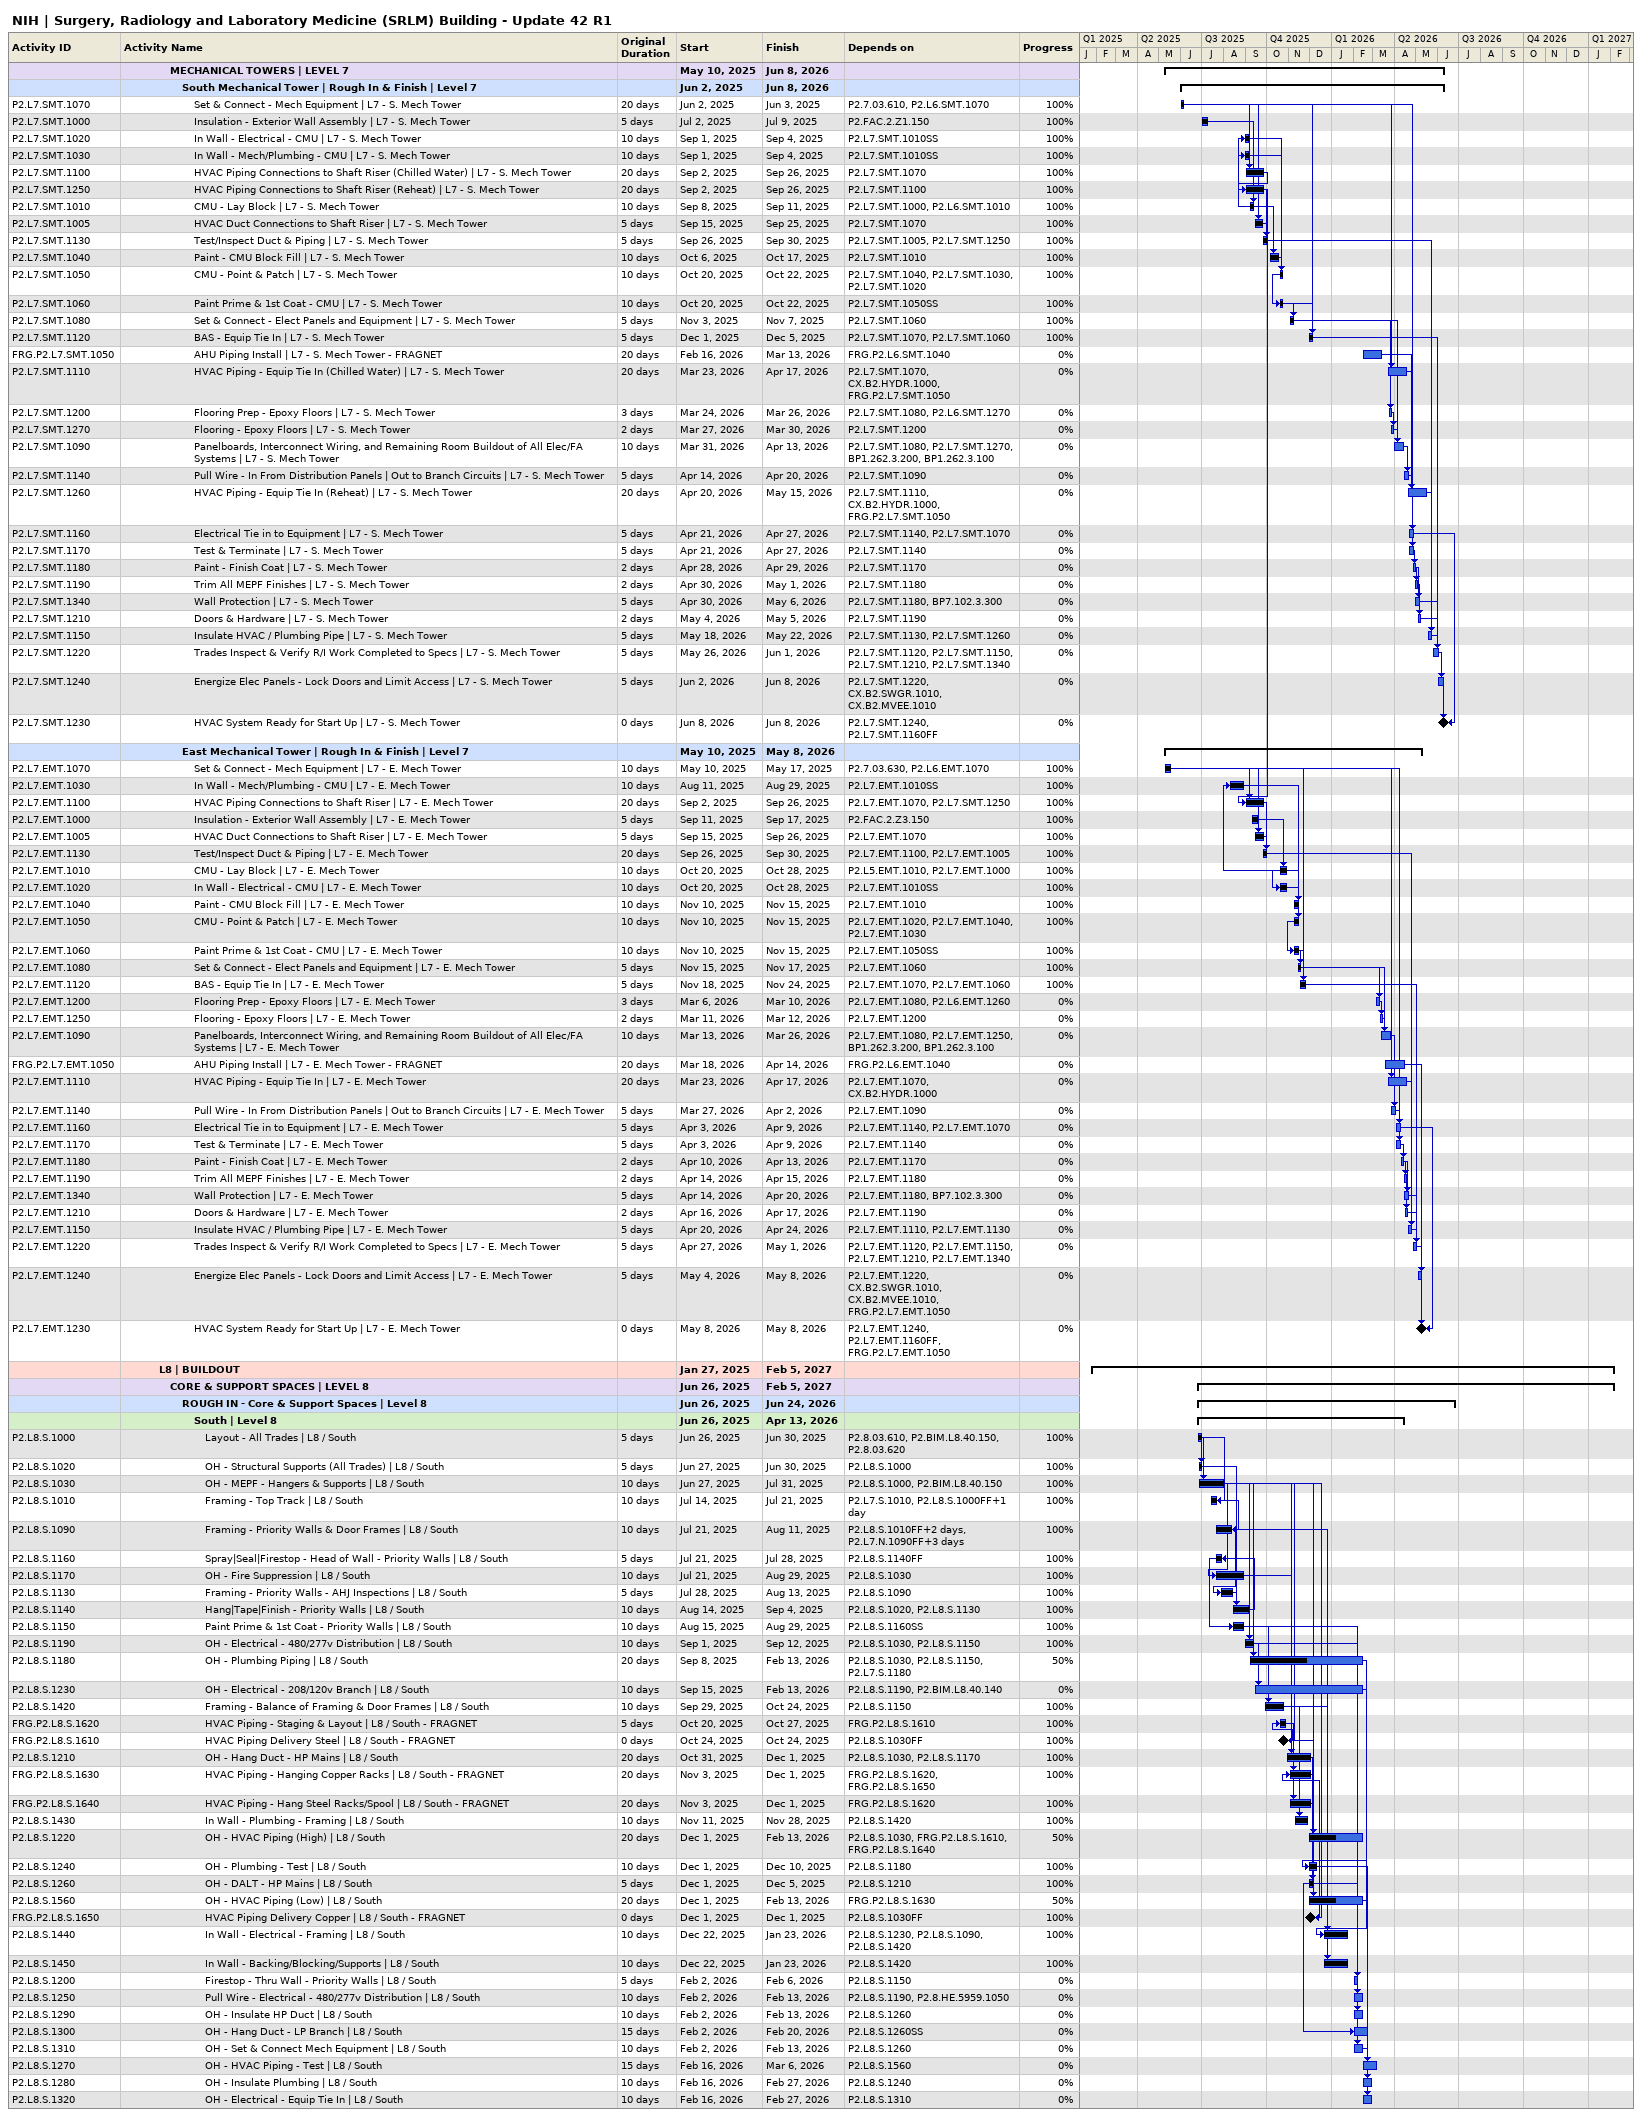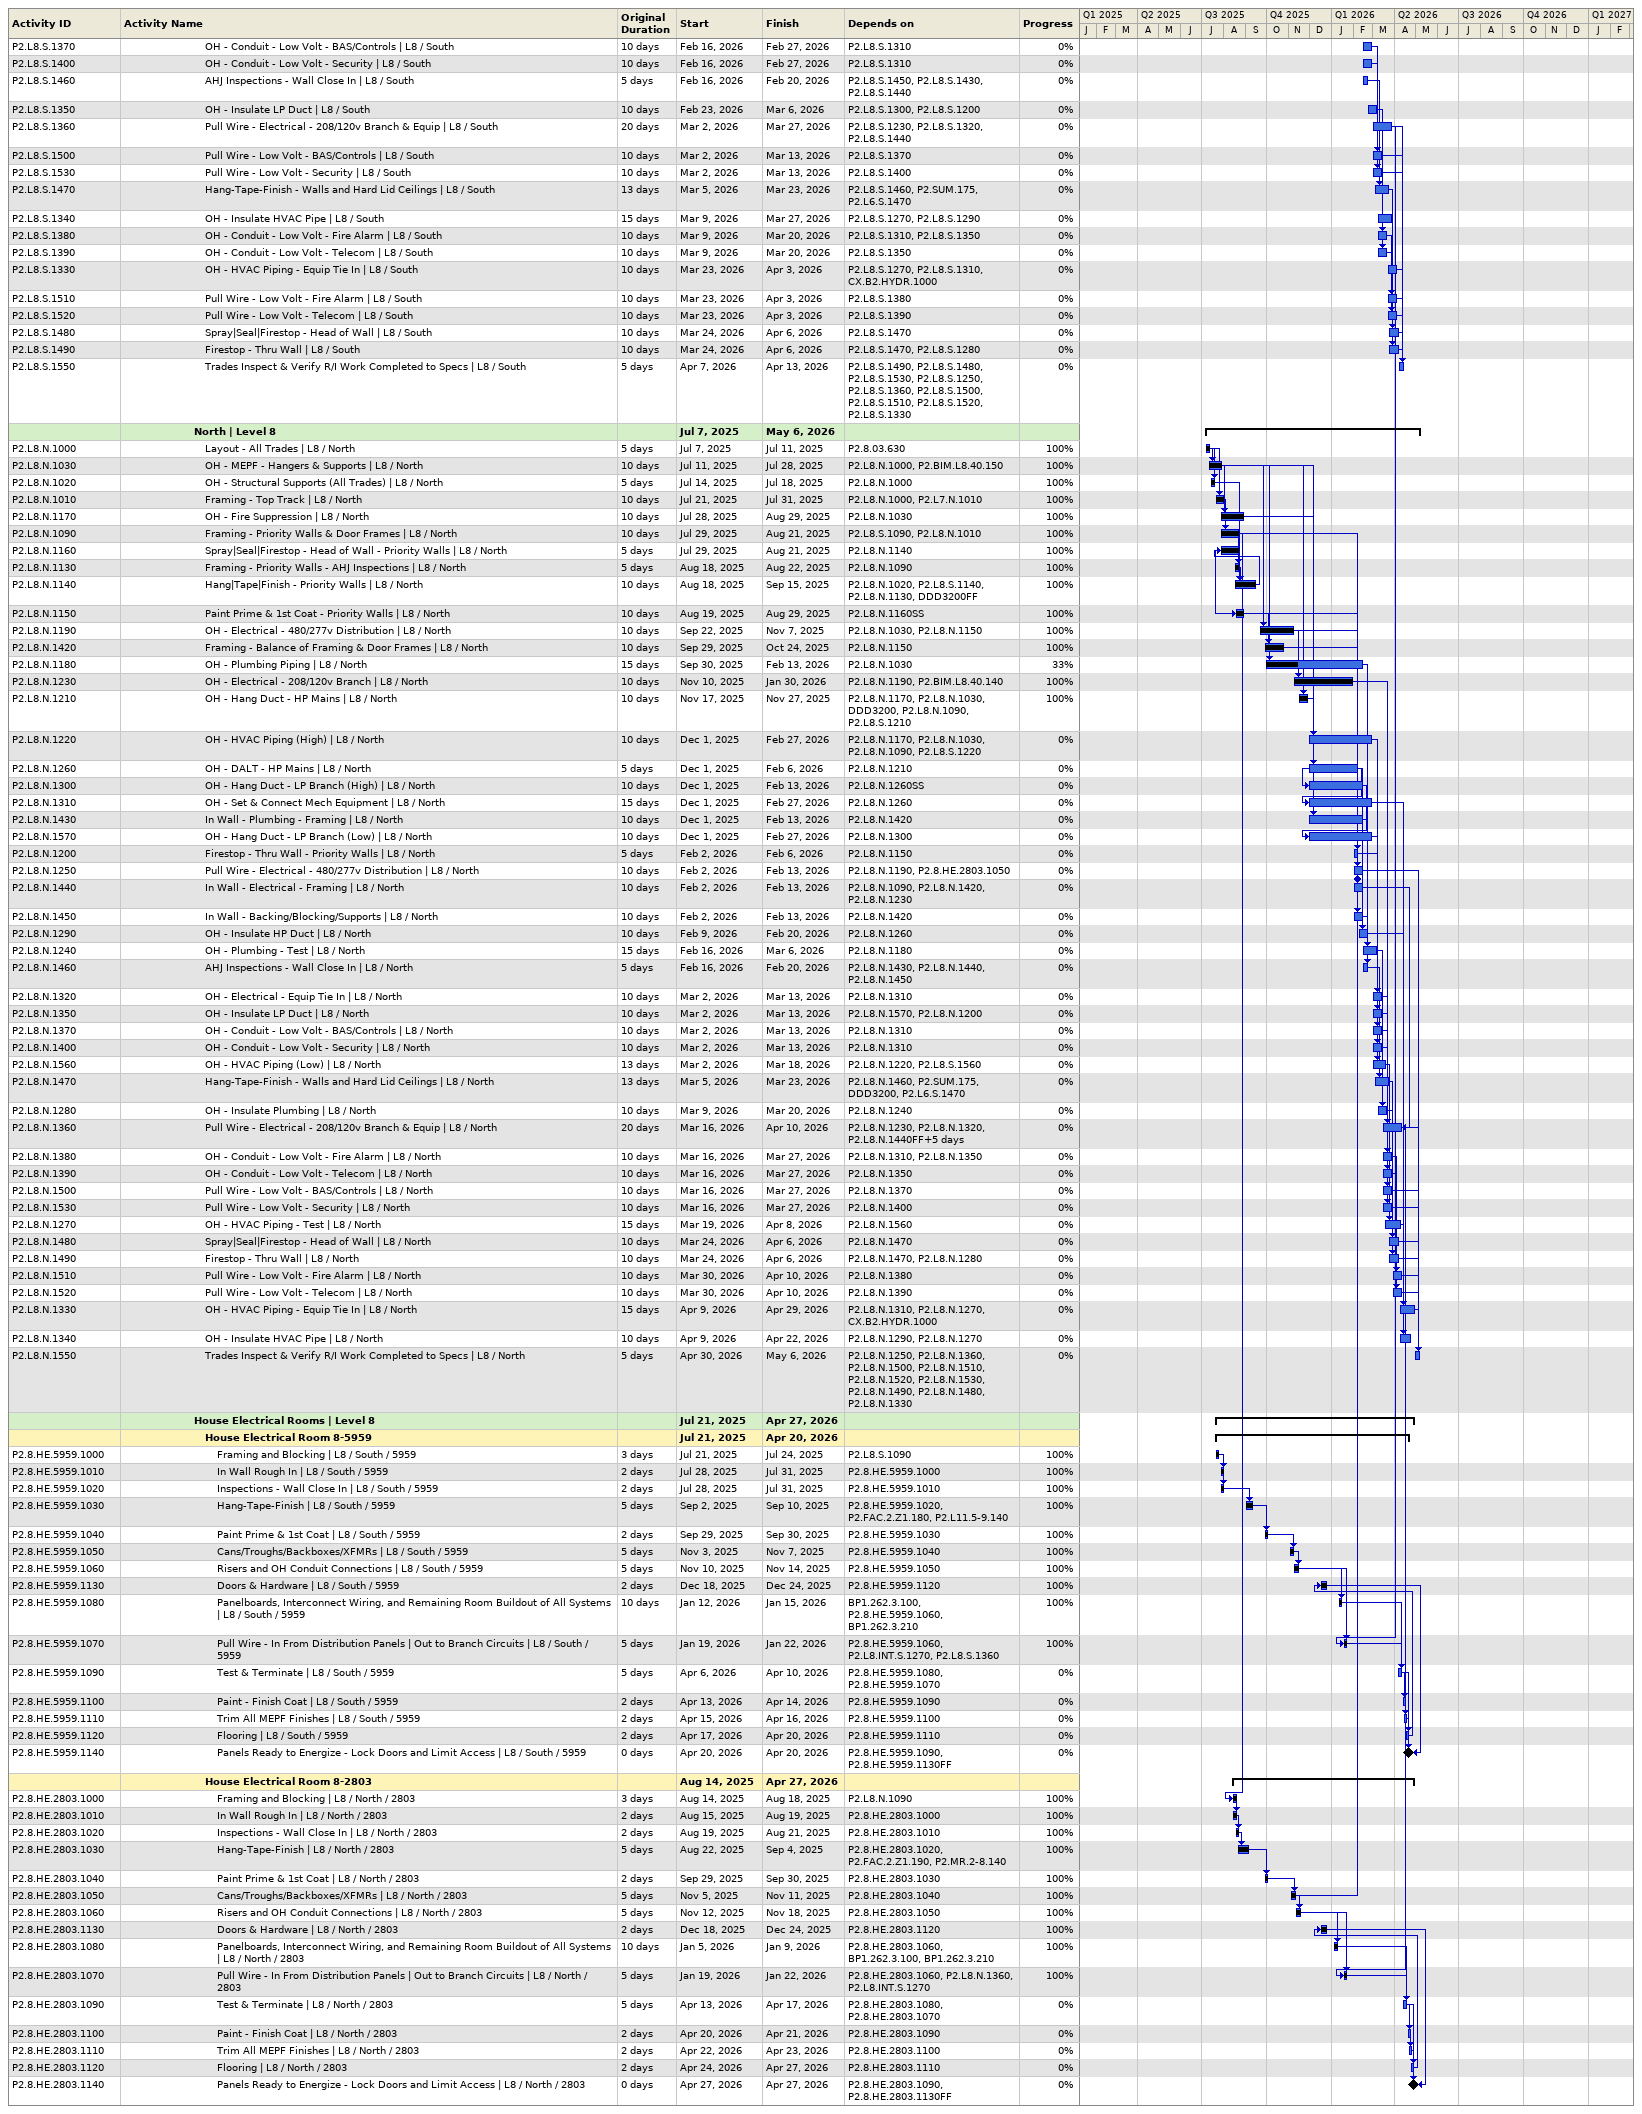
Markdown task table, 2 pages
NIH | Surgery, Radiology and Laboratory Medicine (SRLM) Building - Update 42 R1

| ID | Level | Task | Original duration | Start | Finish | Predecessors | % complete |
|---|---|---|---|---|---|---|---|
|  | 5 | **MECHANICAL TOWERS \| LEVEL 7** |  | 2025-05-10 | 2026-06-08 |  |  |
|  | 6 | **South Mechanical Tower \| Rough In & Finish \| Level 7** |  | 2025-06-02 | 2026-06-08 |  |  |
| P2.L7.SMT.1070 | 7 | Set & Connect - Mech Equipment \| L7 - S. Mech Tower | 20d | 2025-06-02 | 2025-06-03 | P2.7.03.610, P2.L6.SMT.1070 | 100 |
| P2.L7.SMT.1000 | 7 | Insulation - Exterior Wall Assembly \| L7 - S. Mech Tower | 5d | 2025-07-02 | 2025-07-09 | P2.FAC.2.Z1.150 | 100 |
| P2.L7.SMT.1020 | 7 | In Wall - Electrical - CMU \| L7 - S. Mech Tower | 10d | 2025-09-01 | 2025-09-04 | P2.L7.SMT.1010SS | 100 |
| P2.L7.SMT.1030 | 7 | In Wall - Mech/Plumbing - CMU \| L7 - S. Mech Tower | 10d | 2025-09-01 | 2025-09-04 | P2.L7.SMT.1010SS | 100 |
| P2.L7.SMT.1100 | 7 | HVAC Piping Connections to Shaft Riser (Chilled Water) \| L7 - S. Mech Tower | 20d | 2025-09-02 | 2025-09-26 | P2.L7.SMT.1070 | 100 |
| P2.L7.SMT.1250 | 7 | HVAC Piping Connections to Shaft Riser (Reheat) \| L7 - S. Mech Tower | 20d | 2025-09-02 | 2025-09-26 | P2.L7.SMT.1100 | 100 |
| P2.L7.SMT.1010 | 7 | CMU - Lay Block \| L7 - S. Mech Tower | 10d | 2025-09-08 | 2025-09-11 | P2.L7.SMT.1000, P2.L6.SMT.1010 | 100 |
| P2.L7.SMT.1005 | 7 | HVAC Duct Connections to Shaft Riser \| L7 - S. Mech Tower | 5d | 2025-09-15 | 2025-09-25 | P2.L7.SMT.1070 | 100 |
| P2.L7.SMT.1130 | 7 | Test/Inspect Duct & Piping \| L7 - S. Mech Tower | 5d | 2025-09-26 | 2025-09-30 | P2.L7.SMT.1005, P2.L7.SMT.1250 | 100 |
| P2.L7.SMT.1040 | 7 | Paint - CMU Block Fill \| L7 - S. Mech Tower | 10d | 2025-10-06 | 2025-10-17 | P2.L7.SMT.1010 | 100 |
| P2.L7.SMT.1050 | 7 | CMU - Point & Patch \| L7 - S. Mech Tower | 10d | 2025-10-20 | 2025-10-22 | P2.L7.SMT.1040, P2.L7.SMT.1030, P2.L7.SMT.1020 | 100 |
| P2.L7.SMT.1060 | 7 | Paint Prime & 1st Coat - CMU \| L7 - S. Mech Tower | 10d | 2025-10-20 | 2025-10-22 | P2.L7.SMT.1050SS | 100 |
| P2.L7.SMT.1080 | 7 | Set & Connect - Elect Panels and Equipment \| L7 - S. Mech Tower | 5d | 2025-11-03 | 2025-11-07 | P2.L7.SMT.1060 | 100 |
| P2.L7.SMT.1120 | 7 | BAS - Equip Tie In \| L7 - S. Mech Tower | 5d | 2025-12-01 | 2025-12-05 | P2.L7.SMT.1070, P2.L7.SMT.1060 | 100 |
| FRG.P2.L7.SMT.1050 | 7 | AHU Piping Install \| L7 - S. Mech Tower - FRAGNET | 20d | 2026-02-16 | 2026-03-13 | FRG.P2.L6.SMT.1040 | 0 |
| P2.L7.SMT.1110 | 7 | HVAC Piping - Equip Tie In (Chilled Water) \| L7 - S. Mech Tower | 20d | 2026-03-23 | 2026-04-17 | P2.L7.SMT.1070, CX.B2.HYDR.1000, FRG.P2.L7.SMT.1050 | 0 |
| P2.L7.SMT.1200 | 7 | Flooring Prep - Epoxy Floors \| L7 - S. Mech Tower | 3d | 2026-03-24 | 2026-03-26 | P2.L7.SMT.1080, P2.L6.SMT.1270 | 0 |
| P2.L7.SMT.1270 | 7 | Flooring - Epoxy Floors \| L7 - S. Mech Tower | 2d | 2026-03-27 | 2026-03-30 | P2.L7.SMT.1200 | 0 |
| P2.L7.SMT.1090 | 7 | Panelboards, Interconnect Wiring, and Remaining Room Buildout of All Elec/FA Systems \| L7 - S. Mech Tower | 10d | 2026-03-31 | 2026-04-13 | P2.L7.SMT.1080, P2.L7.SMT.1270, BP1.262.3.200, BP1.262.3.100 | 0 |
| P2.L7.SMT.1140 | 7 | Pull Wire - In From Distribution Panels \| Out to Branch Circuits \| L7 - S. Mech Tower | 5d | 2026-04-14 | 2026-04-20 | P2.L7.SMT.1090 | 0 |
| P2.L7.SMT.1260 | 7 | HVAC Piping - Equip Tie In (Reheat) \| L7 - S. Mech Tower | 20d | 2026-04-20 | 2026-05-15 | P2.L7.SMT.1110, CX.B2.HYDR.1000, FRG.P2.L7.SMT.1050 | 0 |
| P2.L7.SMT.1160 | 7 | Electrical Tie in to Equipment \| L7 - S. Mech Tower | 5d | 2026-04-21 | 2026-04-27 | P2.L7.SMT.1140, P2.L7.SMT.1070 | 0 |
| P2.L7.SMT.1170 | 7 | Test & Terminate \| L7 - S. Mech Tower | 5d | 2026-04-21 | 2026-04-27 | P2.L7.SMT.1140 | 0 |
| P2.L7.SMT.1180 | 7 | Paint - Finish Coat \| L7 - S. Mech Tower | 2d | 2026-04-28 | 2026-04-29 | P2.L7.SMT.1170 | 0 |
| P2.L7.SMT.1190 | 7 | Trim All MEPF Finishes \| L7 - S. Mech Tower | 2d | 2026-04-30 | 2026-05-01 | P2.L7.SMT.1180 | 0 |
| P2.L7.SMT.1340 | 7 | Wall Protection \| L7 - S. Mech Tower | 5d | 2026-04-30 | 2026-05-06 | P2.L7.SMT.1180, BP7.102.3.300 | 0 |
| P2.L7.SMT.1210 | 7 | Doors & Hardware \| L7 - S. Mech Tower | 2d | 2026-05-04 | 2026-05-05 | P2.L7.SMT.1190 | 0 |
| P2.L7.SMT.1150 | 7 | Insulate HVAC / Plumbing Pipe \| L7 - S. Mech Tower | 5d | 2026-05-18 | 2026-05-22 | P2.L7.SMT.1130, P2.L7.SMT.1260 | 0 |
| P2.L7.SMT.1220 | 7 | Trades Inspect & Verify R/I Work Completed to Specs \| L7 - S. Mech Tower | 5d | 2026-05-26 | 2026-06-01 | P2.L7.SMT.1120, P2.L7.SMT.1150, P2.L7.SMT.1210, P2.L7.SMT.1340 | 0 |
| P2.L7.SMT.1240 | 7 | Energize Elec Panels - Lock Doors and Limit Access \| L7 - S. Mech Tower | 5d | 2026-06-02 | 2026-06-08 | P2.L7.SMT.1220, CX.B2.SWGR.1010, CX.B2.MVEE.1010 | 0 |
| P2.L7.SMT.1230 | 7 | HVAC System Ready for Start Up \| L7 - S. Mech Tower | 0d | 2026-06-08 | 2026-06-08 | P2.L7.SMT.1240, P2.L7.SMT.1160FF | 0 |
|  | 6 | **East Mechanical Tower \| Rough In & Finish \| Level 7** |  | 2025-05-10 | 2026-05-08 |  |  |
| P2.L7.EMT.1070 | 7 | Set & Connect - Mech Equipment \| L7 - E. Mech Tower | 10d | 2025-05-10 | 2025-05-17 | P2.7.03.630, P2.L6.EMT.1070 | 100 |
| P2.L7.EMT.1030 | 7 | In Wall - Mech/Plumbing - CMU \| L7 - E. Mech Tower | 10d | 2025-08-11 | 2025-08-29 | P2.L7.EMT.1010SS | 100 |
| P2.L7.EMT.1100 | 7 | HVAC Piping Connections to Shaft Riser \| L7 - E. Mech Tower | 20d | 2025-09-02 | 2025-09-26 | P2.L7.EMT.1070, P2.L7.SMT.1250 | 100 |
| P2.L7.EMT.1000 | 7 | Insulation - Exterior Wall Assembly \| L7 - E. Mech Tower | 5d | 2025-09-11 | 2025-09-17 | P2.FAC.2.Z3.150 | 100 |
| P2.L7.EMT.1005 | 7 | HVAC Duct Connections to Shaft Riser \| L7 - E. Mech Tower | 5d | 2025-09-15 | 2025-09-26 | P2.L7.EMT.1070 | 100 |
| P2.L7.EMT.1130 | 7 | Test/Inspect Duct & Piping \| L7 - E. Mech Tower | 20d | 2025-09-26 | 2025-09-30 | P2.L7.EMT.1100, P2.L7.EMT.1005 | 100 |
| P2.L7.EMT.1010 | 7 | CMU - Lay Block \| L7 - E. Mech Tower | 10d | 2025-10-20 | 2025-10-28 | P2.L5.EMT.1010, P2.L7.EMT.1000 | 100 |
| P2.L7.EMT.1020 | 7 | In Wall - Electrical - CMU \| L7 - E. Mech Tower | 10d | 2025-10-20 | 2025-10-28 | P2.L7.EMT.1010SS | 100 |
| P2.L7.EMT.1040 | 7 | Paint - CMU Block Fill \| L7 - E. Mech Tower | 10d | 2025-11-10 | 2025-11-15 | P2.L7.EMT.1010 | 100 |
| P2.L7.EMT.1050 | 7 | CMU - Point & Patch \| L7 - E. Mech Tower | 10d | 2025-11-10 | 2025-11-15 | P2.L7.EMT.1020, P2.L7.EMT.1040, P2.L7.EMT.1030 | 100 |
| P2.L7.EMT.1060 | 7 | Paint Prime & 1st Coat - CMU \| L7 - E. Mech Tower | 10d | 2025-11-10 | 2025-11-15 | P2.L7.EMT.1050SS | 100 |
| P2.L7.EMT.1080 | 7 | Set & Connect - Elect Panels and Equipment \| L7 - E. Mech Tower | 5d | 2025-11-15 | 2025-11-17 | P2.L7.EMT.1060 | 100 |
| P2.L7.EMT.1120 | 7 | BAS - Equip Tie In \| L7 - E. Mech Tower | 5d | 2025-11-18 | 2025-11-24 | P2.L7.EMT.1070, P2.L7.EMT.1060 | 100 |
| P2.L7.EMT.1200 | 7 | Flooring Prep - Epoxy Floors \| L7 - E. Mech Tower | 3d | 2026-03-06 | 2026-03-10 | P2.L7.EMT.1080, P2.L6.EMT.1260 | 0 |
| P2.L7.EMT.1250 | 7 | Flooring - Epoxy Floors \| L7 - E. Mech Tower | 2d | 2026-03-11 | 2026-03-12 | P2.L7.EMT.1200 | 0 |
| P2.L7.EMT.1090 | 7 | Panelboards, Interconnect Wiring, and Remaining Room Buildout of All Elec/FA Systems \| L7 - E. Mech Tower | 10d | 2026-03-13 | 2026-03-26 | P2.L7.EMT.1080, P2.L7.EMT.1250, BP1.262.3.200, BP1.262.3.100 | 0 |
| FRG.P2.L7.EMT.1050 | 7 | AHU Piping Install \| L7 - E. Mech Tower - FRAGNET | 20d | 2026-03-18 | 2026-04-14 | FRG.P2.L6.EMT.1040 | 0 |
| P2.L7.EMT.1110 | 7 | HVAC Piping - Equip Tie In \| L7 - E. Mech Tower | 20d | 2026-03-23 | 2026-04-17 | P2.L7.EMT.1070, CX.B2.HYDR.1000 | 0 |
| P2.L7.EMT.1140 | 7 | Pull Wire - In From Distribution Panels \| Out to Branch Circuits \| L7 - E. Mech Tower | 5d | 2026-03-27 | 2026-04-02 | P2.L7.EMT.1090 | 0 |
| P2.L7.EMT.1160 | 7 | Electrical Tie in to Equipment \| L7 - E. Mech Tower | 5d | 2026-04-03 | 2026-04-09 | P2.L7.EMT.1140, P2.L7.EMT.1070 | 0 |
| P2.L7.EMT.1170 | 7 | Test & Terminate \| L7 - E. Mech Tower | 5d | 2026-04-03 | 2026-04-09 | P2.L7.EMT.1140 | 0 |
| P2.L7.EMT.1180 | 7 | Paint - Finish Coat \| L7 - E. Mech Tower | 2d | 2026-04-10 | 2026-04-13 | P2.L7.EMT.1170 | 0 |
| P2.L7.EMT.1190 | 7 | Trim All MEPF Finishes \| L7 - E. Mech Tower | 2d | 2026-04-14 | 2026-04-15 | P2.L7.EMT.1180 | 0 |
| P2.L7.EMT.1340 | 7 | Wall Protection \| L7 - E. Mech Tower | 5d | 2026-04-14 | 2026-04-20 | P2.L7.EMT.1180, BP7.102.3.300 | 0 |
| P2.L7.EMT.1210 | 7 | Doors & Hardware \| L7 - E. Mech Tower | 2d | 2026-04-16 | 2026-04-17 | P2.L7.EMT.1190 | 0 |
| P2.L7.EMT.1150 | 7 | Insulate HVAC / Plumbing Pipe \| L7 - E. Mech Tower | 5d | 2026-04-20 | 2026-04-24 | P2.L7.EMT.1110, P2.L7.EMT.1130 | 0 |
| P2.L7.EMT.1220 | 7 | Trades Inspect & Verify R/I Work Completed to Specs \| L7 - E. Mech Tower | 5d | 2026-04-27 | 2026-05-01 | P2.L7.EMT.1120, P2.L7.EMT.1150, P2.L7.EMT.1210, P2.L7.EMT.1340 | 0 |
| P2.L7.EMT.1240 | 7 | Energize Elec Panels - Lock Doors and Limit Access \| L7 - E. Mech Tower | 5d | 2026-05-04 | 2026-05-08 | P2.L7.EMT.1220, CX.B2.SWGR.1010, CX.B2.MVEE.1010, FRG.P2.L7.EMT.1050 | 0 |
| P2.L7.EMT.1230 | 7 | HVAC System Ready for Start Up \| L7 - E. Mech Tower | 0d | 2026-05-08 | 2026-05-08 | P2.L7.EMT.1240, P2.L7.EMT.1160FF, FRG.P2.L7.EMT.1050 | 0 |
|  | 4 | **L8 \| BUILDOUT** |  | 2025-01-27 | 2027-02-05 |  |  |
|  | 5 | **CORE & SUPPORT SPACES \| LEVEL 8** |  | 2025-06-26 | 2027-02-05 |  |  |
|  | 6 | **ROUGH IN - Core & Support Spaces \| Level 8** |  | 2025-06-26 | 2026-06-24 |  |  |
|  | 7 | **South \| Level 8** |  | 2025-06-26 | 2026-04-13 |  |  |
| P2.L8.S.1000 | 8 | Layout - All Trades \| L8 / South | 5d | 2025-06-26 | 2025-06-30 | P2.8.03.610, P2.BIM.L8.40.150, P2.8.03.620 | 100 |
| P2.L8.S.1020 | 8 | OH - Structural Supports (All Trades) \| L8 / South | 5d | 2025-06-27 | 2025-06-30 | P2.L8.S.1000 | 100 |
| P2.L8.S.1030 | 8 | OH - MEPF - Hangers & Supports \| L8 / South | 10d | 2025-06-27 | 2025-07-31 | P2.L8.S.1000, P2.BIM.L8.40.150 | 100 |
| P2.L8.S.1010 | 8 | Framing - Top Track \| L8 / South | 10d | 2025-07-14 | 2025-07-21 | P2.L7.S.1010, P2.L8.S.1000FF+1d | 100 |
| P2.L8.S.1090 | 8 | Framing - Priority Walls & Door Frames \| L8 / South | 10d | 2025-07-21 | 2025-08-11 | P2.L8.S.1010FF+2d, P2.L7.N.1090FF+3d | 100 |
| P2.L8.S.1160 | 8 | Spray\|Seal\|Firestop - Head of Wall - Priority Walls \| L8 / South | 5d | 2025-07-21 | 2025-07-28 | P2.L8.S.1140FF | 100 |
| P2.L8.S.1170 | 8 | OH - Fire Suppression \| L8 / South | 10d | 2025-07-21 | 2025-08-29 | P2.L8.S.1030 | 100 |
| P2.L8.S.1130 | 8 | Framing - Priority Walls - AHJ Inspections \| L8 / South | 5d | 2025-07-28 | 2025-08-13 | P2.L8.S.1090 | 100 |
| P2.L8.S.1140 | 8 | Hang\|Tape\|Finish - Priority Walls \| L8 / South | 10d | 2025-08-14 | 2025-09-04 | P2.L8.S.1020, P2.L8.S.1130 | 100 |
| P2.L8.S.1150 | 8 | Paint Prime & 1st Coat - Priority Walls \| L8 / South | 10d | 2025-08-15 | 2025-08-29 | P2.L8.S.1160SS | 100 |
| P2.L8.S.1190 | 8 | OH - Electrical - 480/277v Distribution \| L8 / South | 10d | 2025-09-01 | 2025-09-12 | P2.L8.S.1030, P2.L8.S.1150 | 100 |
| P2.L8.S.1180 | 8 | OH - Plumbing Piping \| L8 / South | 20d | 2025-09-08 | 2026-02-13 | P2.L8.S.1030, P2.L8.S.1150, P2.L7.S.1180 | 50 |
| P2.L8.S.1230 | 8 | OH - Electrical - 208/120v Branch \| L8 / South | 10d | 2025-09-15 | 2026-02-13 | P2.L8.S.1190, P2.BIM.L8.40.140 | 0 |
| P2.L8.S.1420 | 8 | Framing - Balance of Framing & Door Frames \| L8 / South | 10d | 2025-09-29 | 2025-10-24 | P2.L8.S.1150 | 100 |
| FRG.P2.L8.S.1620 | 8 | HVAC Piping - Staging & Layout \| L8 / South - FRAGNET | 5d | 2025-10-20 | 2025-10-27 | FRG.P2.L8.S.1610 | 100 |
| FRG.P2.L8.S.1610 | 8 | HVAC Piping Delivery Steel \| L8 / South - FRAGNET | 0d | 2025-10-24 | 2025-10-24 | P2.L8.S.1030FF | 100 |
| P2.L8.S.1210 | 8 | OH - Hang Duct - HP Mains \| L8 / South | 20d | 2025-10-31 | 2025-12-01 | P2.L8.S.1030, P2.L8.S.1170 | 100 |
| FRG.P2.L8.S.1630 | 8 | HVAC Piping - Hanging Copper Racks \| L8 / South - FRAGNET | 20d | 2025-11-03 | 2025-12-01 | FRG.P2.L8.S.1620, FRG.P2.L8.S.1650 | 100 |
| FRG.P2.L8.S.1640 | 8 | HVAC Piping - Hang Steel Racks/Spool \| L8 / South - FRAGNET | 20d | 2025-11-03 | 2025-12-01 | FRG.P2.L8.S.1620 | 100 |
| P2.L8.S.1430 | 8 | In Wall - Plumbing - Framing \| L8 / South | 10d | 2025-11-11 | 2025-11-28 | P2.L8.S.1420 | 100 |
| P2.L8.S.1220 | 8 | OH - HVAC Piping (High) \| L8 / South | 20d | 2025-12-01 | 2026-02-13 | P2.L8.S.1030, FRG.P2.L8.S.1610, FRG.P2.L8.S.1640 | 50 |
| P2.L8.S.1240 | 8 | OH - Plumbing - Test \| L8 / South | 10d | 2025-12-01 | 2025-12-10 | P2.L8.S.1180 | 100 |
| P2.L8.S.1260 | 8 | OH - DALT - HP Mains \| L8 / South | 5d | 2025-12-01 | 2025-12-05 | P2.L8.S.1210 | 100 |
| P2.L8.S.1560 | 8 | OH - HVAC Piping (Low) \| L8 / South | 20d | 2025-12-01 | 2026-02-13 | FRG.P2.L8.S.1630 | 50 |
| FRG.P2.L8.S.1650 | 8 | HVAC Piping Delivery Copper \| L8 / South - FRAGNET | 0d | 2025-12-01 | 2025-12-01 | P2.L8.S.1030FF | 100 |
| P2.L8.S.1440 | 8 | In Wall - Electrical - Framing \| L8 / South | 10d | 2025-12-22 | 2026-01-23 | P2.L8.S.1230, P2.L8.S.1090, P2.L8.S.1420 | 100 |
| P2.L8.S.1450 | 8 | In Wall - Backing/Blocking/Supports \| L8 / South | 10d | 2025-12-22 | 2026-01-23 | P2.L8.S.1420 | 100 |
| P2.L8.S.1200 | 8 | Firestop - Thru Wall - Priority Walls \| L8 / South | 5d | 2026-02-02 | 2026-02-06 | P2.L8.S.1150 | 0 |
| P2.L8.S.1250 | 8 | Pull Wire - Electrical - 480/277v Distribution \| L8 / South | 10d | 2026-02-02 | 2026-02-13 | P2.L8.S.1190, P2.8.HE.5959.1050 | 0 |
| P2.L8.S.1290 | 8 | OH - Insulate HP Duct \| L8 / South | 10d | 2026-02-02 | 2026-02-13 | P2.L8.S.1260 | 0 |
| P2.L8.S.1300 | 8 | OH - Hang Duct - LP Branch \| L8 / South | 15d | 2026-02-02 | 2026-02-20 | P2.L8.S.1260SS | 0 |
| P2.L8.S.1310 | 8 | OH - Set & Connect Mech Equipment \| L8 / South | 10d | 2026-02-02 | 2026-02-13 | P2.L8.S.1260 | 0 |
| P2.L8.S.1270 | 8 | OH - HVAC Piping - Test \| L8 / South | 15d | 2026-02-16 | 2026-03-06 | P2.L8.S.1560 | 0 |
| P2.L8.S.1280 | 8 | OH - Insulate Plumbing \| L8 / South | 10d | 2026-02-16 | 2026-02-27 | P2.L8.S.1240 | 0 |
| P2.L8.S.1320 | 8 | OH - Electrical - Equip Tie In \| L8 / South | 10d | 2026-02-16 | 2026-02-27 | P2.L8.S.1310 | 0 |
| P2.L8.S.1370 | 8 | OH - Conduit - Low Volt - BAS/Controls \| L8 / South | 10d | 2026-02-16 | 2026-02-27 | P2.L8.S.1310 | 0 |
| P2.L8.S.1400 | 8 | OH - Conduit - Low Volt - Security \| L8 / South | 10d | 2026-02-16 | 2026-02-27 | P2.L8.S.1310 | 0 |
| P2.L8.S.1460 | 8 | AHJ Inspections - Wall Close In \| L8 / South | 5d | 2026-02-16 | 2026-02-20 | P2.L8.S.1450, P2.L8.S.1430, P2.L8.S.1440 | 0 |
| P2.L8.S.1350 | 8 | OH - Insulate LP Duct \| L8 / South | 10d | 2026-02-23 | 2026-03-06 | P2.L8.S.1300, P2.L8.S.1200 | 0 |
| P2.L8.S.1360 | 8 | Pull Wire - Electrical - 208/120v Branch & Equip \| L8 / South | 20d | 2026-03-02 | 2026-03-27 | P2.L8.S.1230, P2.L8.S.1320, P2.L8.S.1440 | 0 |
| P2.L8.S.1500 | 8 | Pull Wire - Low Volt - BAS/Controls \| L8 / South | 10d | 2026-03-02 | 2026-03-13 | P2.L8.S.1370 | 0 |
| P2.L8.S.1530 | 8 | Pull Wire - Low Volt - Security \| L8 / South | 10d | 2026-03-02 | 2026-03-13 | P2.L8.S.1400 | 0 |
| P2.L8.S.1470 | 8 | Hang-Tape-Finish - Walls and Hard Lid Ceilings \| L8 / South | 13d | 2026-03-05 | 2026-03-23 | P2.L8.S.1460, P2.SUM.175, P2.L6.S.1470 | 0 |
| P2.L8.S.1340 | 8 | OH - Insulate HVAC Pipe \| L8 / South | 15d | 2026-03-09 | 2026-03-27 | P2.L8.S.1270, P2.L8.S.1290 | 0 |
| P2.L8.S.1380 | 8 | OH - Conduit - Low Volt - Fire Alarm \| L8 / South | 10d | 2026-03-09 | 2026-03-20 | P2.L8.S.1310, P2.L8.S.1350 | 0 |
| P2.L8.S.1390 | 8 | OH - Conduit - Low Volt - Telecom \| L8 / South | 10d | 2026-03-09 | 2026-03-20 | P2.L8.S.1350 | 0 |
| P2.L8.S.1330 | 8 | OH - HVAC Piping - Equip Tie In \| L8 / South | 10d | 2026-03-23 | 2026-04-03 | P2.L8.S.1270, P2.L8.S.1310, CX.B2.HYDR.1000 | 0 |
| P2.L8.S.1510 | 8 | Pull Wire - Low Volt - Fire Alarm \| L8 / South | 10d | 2026-03-23 | 2026-04-03 | P2.L8.S.1380 | 0 |
| P2.L8.S.1520 | 8 | Pull Wire - Low Volt - Telecom \| L8 / South | 10d | 2026-03-23 | 2026-04-03 | P2.L8.S.1390 | 0 |
| P2.L8.S.1480 | 8 | Spray\|Seal\|Firestop - Head of Wall \| L8 / South | 10d | 2026-03-24 | 2026-04-06 | P2.L8.S.1470 | 0 |
| P2.L8.S.1490 | 8 | Firestop - Thru Wall \| L8 / South | 10d | 2026-03-24 | 2026-04-06 | P2.L8.S.1470, P2.L8.S.1280 | 0 |
| P2.L8.S.1550 | 8 | Trades Inspect & Verify R/I Work Completed to Specs \| L8 / South | 5d | 2026-04-07 | 2026-04-13 | P2.L8.S.1490, P2.L8.S.1480, P2.L8.S.1530, P2.L8.S.1250, P2.L8.S.1360, P2.L8.S.1500, P2.L8.S.1510, P2.L8.S.1520, P2.L8.S.1330 | 0 |
|  | 7 | **North \| Level 8** |  | 2025-07-07 | 2026-05-06 |  |  |
| P2.L8.N.1000 | 8 | Layout - All Trades \| L8 / North | 5d | 2025-07-07 | 2025-07-11 | P2.8.03.630 | 100 |
| P2.L8.N.1030 | 8 | OH - MEPF - Hangers & Supports \| L8 / North | 10d | 2025-07-11 | 2025-07-28 | P2.L8.N.1000, P2.BIM.L8.40.150 | 100 |
| P2.L8.N.1020 | 8 | OH - Structural Supports (All Trades) \| L8 / North | 5d | 2025-07-14 | 2025-07-18 | P2.L8.N.1000 | 100 |
| P2.L8.N.1010 | 8 | Framing - Top Track \| L8 / North | 10d | 2025-07-21 | 2025-07-31 | P2.L8.N.1000, P2.L7.N.1010 | 100 |
| P2.L8.N.1170 | 8 | OH - Fire Suppression \| L8 / North | 10d | 2025-07-28 | 2025-08-29 | P2.L8.N.1030 | 100 |
| P2.L8.N.1090 | 8 | Framing - Priority Walls & Door Frames \| L8 / North | 10d | 2025-07-29 | 2025-08-21 | P2.L8.S.1090, P2.L8.N.1010 | 100 |
| P2.L8.N.1160 | 8 | Spray\|Seal\|Firestop - Head of Wall - Priority Walls \| L8 / North | 5d | 2025-07-29 | 2025-08-21 | P2.L8.N.1140 | 100 |
| P2.L8.N.1130 | 8 | Framing - Priority Walls - AHJ Inspections \| L8 / North | 5d | 2025-08-18 | 2025-08-22 | P2.L8.N.1090 | 100 |
| P2.L8.N.1140 | 8 | Hang\|Tape\|Finish - Priority Walls \| L8 / North | 10d | 2025-08-18 | 2025-09-15 | P2.L8.N.1020, P2.L8.S.1140, P2.L8.N.1130, DDD3200FF | 100 |
| P2.L8.N.1150 | 8 | Paint Prime & 1st Coat - Priority Walls \| L8 / North | 10d | 2025-08-19 | 2025-08-29 | P2.L8.N.1160SS | 100 |
| P2.L8.N.1190 | 8 | OH - Electrical - 480/277v Distribution \| L8 / North | 10d | 2025-09-22 | 2025-11-07 | P2.L8.N.1030, P2.L8.N.1150 | 100 |
| P2.L8.N.1420 | 8 | Framing - Balance of Framing & Door Frames \| L8 / North | 10d | 2025-09-29 | 2025-10-24 | P2.L8.N.1150 | 100 |
| P2.L8.N.1180 | 8 | OH - Plumbing Piping \| L8 / North | 15d | 2025-09-30 | 2026-02-13 | P2.L8.N.1030 | 33 |
| P2.L8.N.1230 | 8 | OH - Electrical - 208/120v Branch \| L8 / North | 10d | 2025-11-10 | 2026-01-30 | P2.L8.N.1190, P2.BIM.L8.40.140 | 100 |
| P2.L8.N.1210 | 8 | OH - Hang Duct - HP Mains \| L8 / North | 10d | 2025-11-17 | 2025-11-27 | P2.L8.N.1170, P2.L8.N.1030, DDD3200, P2.L8.N.1090, P2.L8.S.1210 | 100 |
| P2.L8.N.1220 | 8 | OH - HVAC Piping (High) \| L8 / North | 10d | 2025-12-01 | 2026-02-27 | P2.L8.N.1170, P2.L8.N.1030, P2.L8.N.1090, P2.L8.S.1220 | 0 |
| P2.L8.N.1260 | 8 | OH - DALT - HP Mains \| L8 / North | 5d | 2025-12-01 | 2026-02-06 | P2.L8.N.1210 | 0 |
| P2.L8.N.1300 | 8 | OH - Hang Duct - LP Branch (High) \| L8 / North | 10d | 2025-12-01 | 2026-02-13 | P2.L8.N.1260SS | 0 |
| P2.L8.N.1310 | 8 | OH - Set & Connect Mech Equipment \| L8 / North | 15d | 2025-12-01 | 2026-02-27 | P2.L8.N.1260 | 0 |
| P2.L8.N.1430 | 8 | In Wall - Plumbing - Framing \| L8 / North | 10d | 2025-12-01 | 2026-02-13 | P2.L8.N.1420 | 0 |
| P2.L8.N.1570 | 8 | OH - Hang Duct - LP Branch (Low) \| L8 / North | 10d | 2025-12-01 | 2026-02-27 | P2.L8.N.1300 | 0 |
| P2.L8.N.1200 | 8 | Firestop - Thru Wall - Priority Walls \| L8 / North | 5d | 2026-02-02 | 2026-02-06 | P2.L8.N.1150 | 0 |
| P2.L8.N.1250 | 8 | Pull Wire - Electrical - 480/277v Distribution \| L8 / North | 10d | 2026-02-02 | 2026-02-13 | P2.L8.N.1190, P2.8.HE.2803.1050 | 0 |
| P2.L8.N.1440 | 8 | In Wall - Electrical - Framing \| L8 / North | 10d | 2026-02-02 | 2026-02-13 | P2.L8.N.1090, P2.L8.N.1420, P2.L8.N.1230 | 0 |
| P2.L8.N.1450 | 8 | In Wall - Backing/Blocking/Supports \| L8 / North | 10d | 2026-02-02 | 2026-02-13 | P2.L8.N.1420 | 0 |
| P2.L8.N.1290 | 8 | OH - Insulate HP Duct \| L8 / North | 10d | 2026-02-09 | 2026-02-20 | P2.L8.N.1260 | 0 |
| P2.L8.N.1240 | 8 | OH - Plumbing - Test \| L8 / North | 15d | 2026-02-16 | 2026-03-06 | P2.L8.N.1180 | 0 |
| P2.L8.N.1460 | 8 | AHJ Inspections - Wall Close In \| L8 / North | 5d | 2026-02-16 | 2026-02-20 | P2.L8.N.1430, P2.L8.N.1440, P2.L8.N.1450 | 0 |
| P2.L8.N.1320 | 8 | OH - Electrical - Equip Tie In \| L8 / North | 10d | 2026-03-02 | 2026-03-13 | P2.L8.N.1310 | 0 |
| P2.L8.N.1350 | 8 | OH - Insulate LP Duct \| L8 / North | 10d | 2026-03-02 | 2026-03-13 | P2.L8.N.1570, P2.L8.N.1200 | 0 |
| P2.L8.N.1370 | 8 | OH - Conduit - Low Volt - BAS/Controls \| L8 / North | 10d | 2026-03-02 | 2026-03-13 | P2.L8.N.1310 | 0 |
| P2.L8.N.1400 | 8 | OH - Conduit - Low Volt - Security \| L8 / North | 10d | 2026-03-02 | 2026-03-13 | P2.L8.N.1310 | 0 |
| P2.L8.N.1560 | 8 | OH - HVAC Piping (Low) \| L8 / North | 13d | 2026-03-02 | 2026-03-18 | P2.L8.N.1220, P2.L8.S.1560 | 0 |
| P2.L8.N.1470 | 8 | Hang-Tape-Finish - Walls and Hard Lid Ceilings \| L8 / North | 13d | 2026-03-05 | 2026-03-23 | P2.L8.N.1460, P2.SUM.175, DDD3200, P2.L6.S.1470 | 0 |
| P2.L8.N.1280 | 8 | OH - Insulate Plumbing \| L8 / North | 10d | 2026-03-09 | 2026-03-20 | P2.L8.N.1240 | 0 |
| P2.L8.N.1360 | 8 | Pull Wire - Electrical - 208/120v Branch & Equip \| L8 / North | 20d | 2026-03-16 | 2026-04-10 | P2.L8.N.1230, P2.L8.N.1320, P2.L8.N.1440FF+5d | 0 |
| P2.L8.N.1380 | 8 | OH - Conduit - Low Volt - Fire Alarm \| L8 / North | 10d | 2026-03-16 | 2026-03-27 | P2.L8.N.1310, P2.L8.N.1350 | 0 |
| P2.L8.N.1390 | 8 | OH - Conduit - Low Volt - Telecom \| L8 / North | 10d | 2026-03-16 | 2026-03-27 | P2.L8.N.1350 | 0 |
| P2.L8.N.1500 | 8 | Pull Wire - Low Volt - BAS/Controls \| L8 / North | 10d | 2026-03-16 | 2026-03-27 | P2.L8.N.1370 | 0 |
| P2.L8.N.1530 | 8 | Pull Wire - Low Volt - Security \| L8 / North | 10d | 2026-03-16 | 2026-03-27 | P2.L8.N.1400 | 0 |
| P2.L8.N.1270 | 8 | OH - HVAC Piping - Test \| L8 / North | 15d | 2026-03-19 | 2026-04-08 | P2.L8.N.1560 | 0 |
| P2.L8.N.1480 | 8 | Spray\|Seal\|Firestop - Head of Wall \| L8 / North | 10d | 2026-03-24 | 2026-04-06 | P2.L8.N.1470 | 0 |
| P2.L8.N.1490 | 8 | Firestop - Thru Wall \| L8 / North | 10d | 2026-03-24 | 2026-04-06 | P2.L8.N.1470, P2.L8.N.1280 | 0 |
| P2.L8.N.1510 | 8 | Pull Wire - Low Volt - Fire Alarm \| L8 / North | 10d | 2026-03-30 | 2026-04-10 | P2.L8.N.1380 | 0 |
| P2.L8.N.1520 | 8 | Pull Wire - Low Volt - Telecom \| L8 / North | 10d | 2026-03-30 | 2026-04-10 | P2.L8.N.1390 | 0 |
| P2.L8.N.1330 | 8 | OH - HVAC Piping - Equip Tie In \| L8 / North | 15d | 2026-04-09 | 2026-04-29 | P2.L8.N.1310, P2.L8.N.1270, CX.B2.HYDR.1000 | 0 |
| P2.L8.N.1340 | 8 | OH - Insulate HVAC Pipe \| L8 / North | 10d | 2026-04-09 | 2026-04-22 | P2.L8.N.1290, P2.L8.N.1270 | 0 |
| P2.L8.N.1550 | 8 | Trades Inspect & Verify R/I Work Completed to Specs \| L8 / North | 5d | 2026-04-30 | 2026-05-06 | P2.L8.N.1250, P2.L8.N.1360, P2.L8.N.1500, P2.L8.N.1510, P2.L8.N.1520, P2.L8.N.1530, P2.L8.N.1490, P2.L8.N.1480, P2.L8.N.1330 | 0 |
|  | 7 | **House Electrical Rooms \| Level 8** |  | 2025-07-21 | 2026-04-27 |  |  |
|  | 8 | **House Electrical Room 8-5959** |  | 2025-07-21 | 2026-04-20 |  |  |
| P2.8.HE.5959.1000 | 9 | Framing and Blocking \| L8 / South / 5959 | 3d | 2025-07-21 | 2025-07-24 | P2.L8.S.1090 | 100 |
| P2.8.HE.5959.1010 | 9 | In Wall Rough In \| L8 / South / 5959 | 2d | 2025-07-28 | 2025-07-31 | P2.8.HE.5959.1000 | 100 |
| P2.8.HE.5959.1020 | 9 | Inspections - Wall Close In \| L8 / South / 5959 | 2d | 2025-07-28 | 2025-07-31 | P2.8.HE.5959.1010 | 100 |
| P2.8.HE.5959.1030 | 9 | Hang-Tape-Finish \| L8 / South / 5959 | 5d | 2025-09-02 | 2025-09-10 | P2.8.HE.5959.1020, P2.FAC.2.Z1.180, P2.L11.5-9.140 | 100 |
| P2.8.HE.5959.1040 | 9 | Paint Prime & 1st Coat \| L8 / South / 5959 | 2d | 2025-09-29 | 2025-09-30 | P2.8.HE.5959.1030 | 100 |
| P2.8.HE.5959.1050 | 9 | Cans/Troughs/Backboxes/XFMRs \| L8 / South / 5959 | 5d | 2025-11-03 | 2025-11-07 | P2.8.HE.5959.1040 | 100 |
| P2.8.HE.5959.1060 | 9 | Risers and OH Conduit Connections \| L8 / South / 5959 | 5d | 2025-11-10 | 2025-11-14 | P2.8.HE.5959.1050 | 100 |
| P2.8.HE.5959.1130 | 9 | Doors & Hardware \| L8 / South / 5959 | 2d | 2025-12-18 | 2025-12-24 | P2.8.HE.5959.1120 | 100 |
| P2.8.HE.5959.1080 | 9 | Panelboards, Interconnect Wiring, and Remaining Room Buildout of All Systems \| L8 / South / 5959 | 10d | 2026-01-12 | 2026-01-15 | BP1.262.3.100, P2.8.HE.5959.1060, BP1.262.3.210 | 100 |
| P2.8.HE.5959.1070 | 9 | Pull Wire - In From Distribution Panels \| Out to Branch Circuits \| L8 / South / 5959 | 5d | 2026-01-19 | 2026-01-22 | P2.8.HE.5959.1060, P2.L8.INT.S.1270, P2.L8.S.1360 | 100 |
| P2.8.HE.5959.1090 | 9 | Test & Terminate \| L8 / South / 5959 | 5d | 2026-04-06 | 2026-04-10 | P2.8.HE.5959.1080, P2.8.HE.5959.1070 | 0 |
| P2.8.HE.5959.1100 | 9 | Paint - Finish Coat \| L8 / South / 5959 | 2d | 2026-04-13 | 2026-04-14 | P2.8.HE.5959.1090 | 0 |
| P2.8.HE.5959.1110 | 9 | Trim All MEPF Finishes \| L8 / South / 5959 | 2d | 2026-04-15 | 2026-04-16 | P2.8.HE.5959.1100 | 0 |
| P2.8.HE.5959.1120 | 9 | Flooring \| L8 / South / 5959 | 2d | 2026-04-17 | 2026-04-20 | P2.8.HE.5959.1110 | 0 |
| P2.8.HE.5959.1140 | 9 | Panels Ready to Energize - Lock Doors and Limit Access \| L8 / South / 5959 | 0d | 2026-04-20 | 2026-04-20 | P2.8.HE.5959.1090, P2.8.HE.5959.1130FF | 0 |
|  | 8 | **House Electrical Room 8-2803** |  | 2025-08-14 | 2026-04-27 |  |  |
| P2.8.HE.2803.1000 | 9 | Framing and Blocking \| L8 / North / 2803 | 3d | 2025-08-14 | 2025-08-18 | P2.L8.N.1090 | 100 |
| P2.8.HE.2803.1010 | 9 | In Wall Rough In \| L8 / North / 2803 | 2d | 2025-08-15 | 2025-08-19 | P2.8.HE.2803.1000 | 100 |
| P2.8.HE.2803.1020 | 9 | Inspections - Wall Close In \| L8 / North / 2803 | 2d | 2025-08-19 | 2025-08-21 | P2.8.HE.2803.1010 | 100 |
| P2.8.HE.2803.1030 | 9 | Hang-Tape-Finish \| L8 / North / 2803 | 5d | 2025-08-22 | 2025-09-04 | P2.8.HE.2803.1020, P2.FAC.2.Z1.190, P2.MR.2-8.140 | 100 |
| P2.8.HE.2803.1040 | 9 | Paint Prime & 1st Coat \| L8 / North / 2803 | 2d | 2025-09-29 | 2025-09-30 | P2.8.HE.2803.1030 | 100 |
| P2.8.HE.2803.1050 | 9 | Cans/Troughs/Backboxes/XFMRs \| L8 / North / 2803 | 5d | 2025-11-05 | 2025-11-11 | P2.8.HE.2803.1040 | 100 |
| P2.8.HE.2803.1060 | 9 | Risers and OH Conduit Connections \| L8 / North / 2803 | 5d | 2025-11-12 | 2025-11-18 | P2.8.HE.2803.1050 | 100 |
| P2.8.HE.2803.1130 | 9 | Doors & Hardware \| L8 / North / 2803 | 2d | 2025-12-18 | 2025-12-24 | P2.8.HE.2803.1120 | 100 |
| P2.8.HE.2803.1080 | 9 | Panelboards, Interconnect Wiring, and Remaining Room Buildout of All Systems \| L8 / North / 2803 | 10d | 2026-01-05 | 2026-01-09 | P2.8.HE.2803.1060, BP1.262.3.100, BP1.262.3.210 | 100 |
| P2.8.HE.2803.1070 | 9 | Pull Wire - In From Distribution Panels \| Out to Branch Circuits \| L8 / North / 2803 | 5d | 2026-01-19 | 2026-01-22 | P2.8.HE.2803.1060, P2.L8.N.1360, P2.L8.INT.S.1270 | 100 |
| P2.8.HE.2803.1090 | 9 | Test & Terminate \| L8 / North / 2803 | 5d | 2026-04-13 | 2026-04-17 | P2.8.HE.2803.1080, P2.8.HE.2803.1070 | 0 |
| P2.8.HE.2803.1100 | 9 | Paint - Finish Coat \| L8 / North / 2803 | 2d | 2026-04-20 | 2026-04-21 | P2.8.HE.2803.1090 | 0 |
| P2.8.HE.2803.1110 | 9 | Trim All MEPF Finishes \| L8 / North / 2803 | 2d | 2026-04-22 | 2026-04-23 | P2.8.HE.2803.1100 | 0 |
| P2.8.HE.2803.1120 | 9 | Flooring \| L8 / North / 2803 | 2d | 2026-04-24 | 2026-04-27 | P2.8.HE.2803.1110 | 0 |
| P2.8.HE.2803.1140 | 9 | Panels Ready to Energize - Lock Doors and Limit Access \| L8 / North / 2803 | 0d | 2026-04-27 | 2026-04-27 | P2.8.HE.2803.1090, P2.8.HE.2803.1130FF | 0 |
